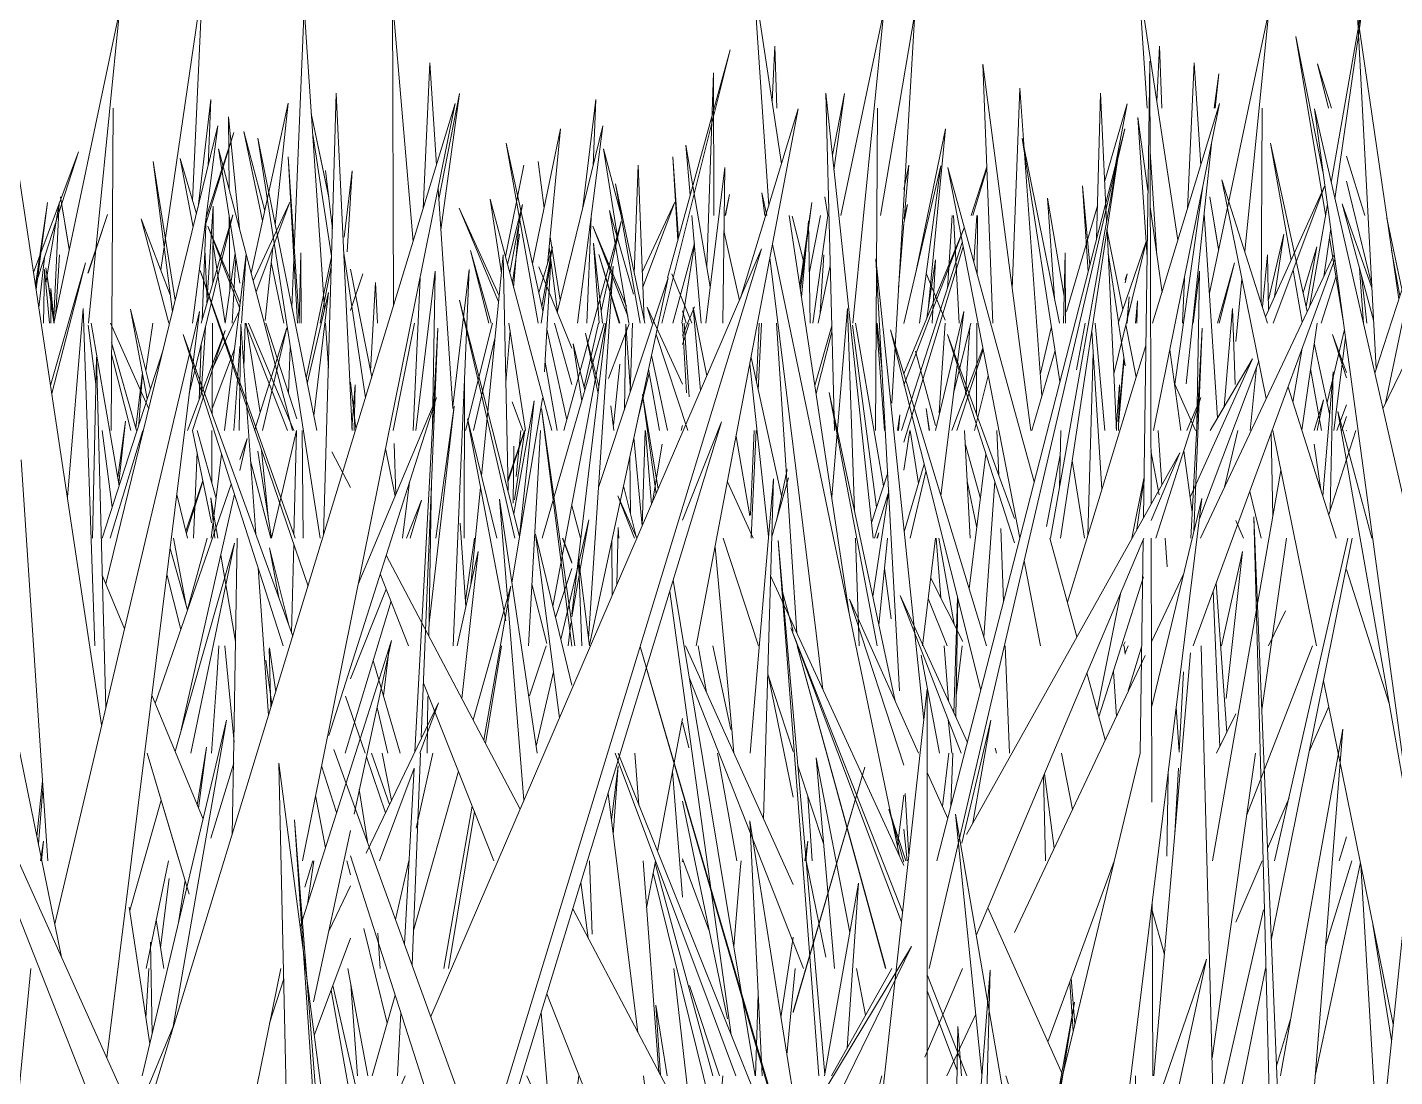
# Model space of a CAD drawing. Header units: millimetres. Extents: x -10020 to 20888, y -4665 to 12339.
# Drawn here: x 2388.27 to 2423.36, y 3088.57 to 3115.49 of the extents above; entities that cross this region are included whole.
import ezdxf

# ---------------------------------------------------------------- set-up
doc = ezdxf.new("R2010")
doc.units = ezdxf.units.MM
doc.layers.add('G-IMPT', color=8, linetype='Continuous', lineweight=9)

# ---------------------------------------------------------------- blocks, each defined once
blk = doc.blocks.new('Grass Array - 25_dwg-V21-West')
at = {"layer": 'G-IMPT'}
for p in [(2389.199, 3110.66), (2389.2, 3110.66)]:
    blk.add_line(p, (2389.12, 3111.137), dxfattribs=at)
blk = doc.blocks.new('Grass Array - 25_dwg-V22-West')
at = {"layer": 'G-IMPT'}
for p, q in [((2390.176, 3097.598), (2387.297, 3116.682)), ((2421.733, 3111.509), (2422.587, 3116.388)), ((2421.828, 3111.091), (2422.587, 3116.388)), ((2388.946, 3107.901), (2390.637, 3115.907)), ((2389.834, 3107.901), (2390.637, 3115.907)), ((2410.169, 3110.66), (2411.049, 3115.854)), ((2410.452, 3105.85), (2411.049, 3115.854)), ((2423.465, 3108.513), (2422.409, 3115.791)), ((2422.884, 3106.73), (2422.409, 3115.791)), ((2421.588, 3110.681), (2420.828, 3115.25)), ((2421.522, 3111.778), (2420.828, 3115.25)), ((2404.554, 3107.901), (2406.306, 3114.915)), ((2404.699, 3109.063), (2406.306, 3114.915)), ((2398.427, 3110.834), (2398.596, 3114.581)), ((2398.77, 3111.956), (2398.596, 3114.581)), ((2414.021, 3105.142), (2412.793, 3114.548)), ((2413.049, 3107.901), (2412.793, 3114.548)), ((2416.911, 3102.907), (2417.077, 3114.624)), ((2417.111, 3103.264), (2417.077, 3114.624)), ((2421.661, 3113.419), (2421.385, 3114.552)), ((2421.737, 3113.419), (2421.385, 3114.552)), ((2405.708, 3109.346), (2405.878, 3114.323)), ((2405.884, 3110.66), (2405.878, 3114.323)), ((2418.849, 3114.294), (2418.725, 3113.419)), ((2418.849, 3114.294), (2418.757, 3113.419)), ((2395.872, 3102.465), (2396.198, 3113.798)), ((2396.603, 3105.142), (2396.198, 3113.798)), ((2408.762, 3113.802), (2409.973, 3102.383)), ((2408.762, 3113.802), (2408.984, 3105.142)), ((2413.744, 3113.932), (2413.548, 3108.768)), ((2413.548, 3108.768), (2413.744, 3113.932)), ((2413.744, 3113.932), (2414.309, 3106.031)), ((2382.607, 3059.021), (2399.251, 3113.531)), ((2390.418, 3105.142), (2390.469, 3113.419)), ((2396.881, 3101.795), (2399.251, 3113.531)), ((2415.92, 3111.554), (2416.496, 3113.527)), ((2416.198, 3111.965), (2416.496, 3113.527)), ((2405.438, 3099.624), (2408.055, 3113.401)), ((2406.572, 3108.544), (2408.055, 3113.401)), ((2417.03, 3111.306), (2416.773, 3113.175)), ((2417.006, 3109.593), (2416.773, 3113.175)), ((2428.728, 3080.859), (2421.302, 3113.397)), ((2422.888, 3101.728), (2421.302, 3113.397)), ((2392.826, 3110.368), (2393.564, 3112.795)), ((2392.858, 3110.617), (2393.564, 3112.795)), ((2416.433, 3112.881), (2411.413, 3091.347)), ((2416.433, 3112.881), (2413.499, 3101.449)), ((2395.698, 3105.142), (2394.181, 3112.648)), ((2395.782, 3102.383), (2394.181, 3112.648)), ((2401.378, 3107.901), (2400.556, 3112.515)), ((2401.5, 3108.206), (2400.556, 3112.515)), ((2405.281, 3111.182), (2405.169, 3112.47)), ((2405.797, 3108.83), (2405.169, 3112.47)), ((2418.66, 3112.502), (2418.01, 3106.344)), ((2414.526, 3102.383), (2416.264, 3112.187)), ((2414.786, 3102.383), (2416.264, 3112.187)), ((2422.596, 3110.66), (2422.121, 3112.187)), ((2403.847, 3109.173), (2403.943, 3111.957)), ((2404.099, 3107.981), (2403.943, 3111.957)), ((2405.684, 3107.901), (2406.171, 3111.895)), ((2406.115, 3107.901), (2406.171, 3111.895)), ((2410.764, 3107.891), (2411.717, 3111.934)), ((2411.163, 3107.901), (2411.717, 3111.934)), ((2414.111, 3103.833), (2411.891, 3111.895)), ((2413.738, 3102.383), (2411.891, 3111.895)), ((2399.185, 3105.714), (2398.811, 3111.35)), ((2404.001, 3107.901), (2403.361, 3111.472)), ((2404.116, 3107.901), (2403.361, 3111.472)), ((2415.537, 3109.389), (2415.352, 3111.422)), ((2415.493, 3109.217), (2415.352, 3111.422)), ((2418.441, 3111.416), (2417.719, 3106.335)), ((2420.1, 3107.901), (2418.928, 3111.573)), ((2420.066, 3105.965), (2418.928, 3111.573)), ((2420.049, 3108.063), (2421.57, 3111.43)), ((2420.241, 3107.901), (2421.57, 3111.428)), ((2422.772, 3108.875), (2422.121, 3111.54)), ((2423.059, 3105.7), (2425.908, 3111.6)), ((2388.475, 3108.874), (2388.785, 3110.997)), ((2388.491, 3108.769), (2388.785, 3110.997)), ((2389.199, 3110.66), (2389.12, 3111.137)), ((2389.2, 3110.66), (2389.12, 3111.137)), ((2407.123, 3111.246), (2407.245, 3110.66)), ((2407.123, 3111.246), (2407.195, 3110.66)), ((2414.875, 3108.594), (2414.452, 3111.105)), ((2414.629, 3108.538), (2414.452, 3111.105)), ((2422.775, 3108.81), (2422.015, 3110.961)), ((2422.015, 3110.961), (2422.819, 3107.973)), ((2392.424, 3106.092), (2393.542, 3110.682)), ((2392.728, 3107.901), (2393.542, 3110.682)), ((2392.879, 3108.417), (2393.038, 3110.898)), ((2393.028, 3108.925), (2393.038, 3110.898)), ((2405.566, 3107.901), (2405.326, 3110.66)), ((2408.214, 3109.389), (2407.898, 3110.643)), ((2407.923, 3110.547), (2407.898, 3110.643)), ((2411.883, 3108.792), (2412.008, 3110.66)), ((2412.182, 3107.901), (2412.04, 3110.66)), ((2414.942, 3108.2), (2415.732, 3110.91)), ((2417.39, 3108.69), (2417.088, 3110.884)), ((2421.174, 3108.312), (2421.635, 3110.948)), ((2408.318, 3110.519), (2408.139, 3108.565)), ((2408.318, 3110.519), (2408.364, 3107.901)), ((2412.313, 3110.348), (2410.764, 3106.31)), ((2412.313, 3110.348), (2410.764, 3106.604)), ((2421.542, 3109.092), (2421.719, 3110.329)), ((2422.849, 3106.621), (2424.072, 3110.378)), ((2423.128, 3105.844), (2424.072, 3110.378)), ((2400.717, 3108.939), (2400.9, 3110.184)), ((2403.026, 3107.901), (2402.8, 3109.954)), ((2402.944, 3107.901), (2402.8, 3109.954)), ((2404.836, 3107.901), (2405.389, 3109.941)), ((2405.064, 3107.901), (2405.392, 3109.91)), ((2407.396, 3109.93), (2410.653, 3094.228)), ((2416.152, 3106.6), (2416.981, 3109.979)), ((2416.262, 3107.901), (2416.98, 3109.991)), ((2422.041, 3107.959), (2421.686, 3110.095)), ((2388.561, 3108.303), (2388.712, 3109.575)), ((2389.003, 3108.169), (2389.093, 3109.649)), ((2393.327, 3105.142), (2393.887, 3109.674)), ((2393.764, 3107.901), (2393.887, 3109.674)), ((2395.241, 3107.901), (2395.285, 3109.707)), ((2395.3, 3107.901), (2395.285, 3109.707)), ((2396.948, 3105.988), (2396.39, 3109.694)), ((2398.623, 3090.116), (2407.115, 3109.803)), ((2399.926, 3103.984), (2400.482, 3109.653)), ((2400.605, 3103.603), (2400.482, 3109.653)), ((2401.397, 3108.678), (2401.751, 3109.856)), ((2401.475, 3108.324), (2401.751, 3109.856)), ((2403.681, 3098.569), (2407.115, 3109.803)), ((2407.328, 3109.574), (2408.51, 3099.95)), ((2418.376, 3102.383), (2421.81, 3109.66)), ((2388.863, 3106.303), (2389.758, 3109.45)), ((2388.894, 3106.095), (2389.758, 3109.45)), ((2395.472, 3101.155), (2392.703, 3109.247)), ((2395.139, 3102.383), (2392.703, 3109.247)), ((2397.107, 3106.51), (2396.562, 3109.284)), ((2398.236, 3105.142), (2398.735, 3109.234)), ((2398.668, 3105.287), (2398.735, 3109.234)), ((2410.657, 3098.47), (2410.049, 3109.55)), ((2411.277, 3097.713), (2410.049, 3109.55)), ((2418.19, 3099.624), (2421.827, 3109.539)), ((2396.562, 3108.227), (2396.877, 3109.165)), ((2398.172, 3105.142), (2398.348, 3109.058)), ((2402.695, 3099.648), (2404.716, 3109.063)), ((2402.931, 3103.682), (2404.716, 3109.063)), ((2389.296, 3103.432), (2389.701, 3108.274)), ((2389.998, 3099.624), (2389.701, 3108.274)), ((2390.179, 3097.598), (2392.685, 3108.195)), ((2390.312, 3089.05), (2392.685, 3108.195)), ((2405.083, 3106.335), (2404.173, 3108.314)), ((2404.308, 3107.901), (2404.173, 3108.314)), ((2390.028, 3106.334), (2389.828, 3107.845)), ((2390.625, 3103.729), (2389.904, 3107.901)), ((2393.009, 3105.571), (2393.022, 3107.901)), ((2393.829, 3106.756), (2393.86, 3107.901)), ((2403.742, 3106.126), (2403.803, 3107.901)), ((2406.981, 3106.389), (2407.049, 3107.901)), ((2410.272, 3105.142), (2410.065, 3107.901)), ((2410.208, 3106.653), (2410.083, 3107.901)), ((2411.671, 3105.602), (2411.824, 3107.901)), ((2415.194, 3106.702), (2415.422, 3107.901)), ((2415.922, 3105.142), (2415.672, 3107.901)), ((2420.978, 3105.153), (2421.372, 3107.901)), ((2395.08, 3099.87), (2392.268, 3107.612)), ((2394.832, 3099.624), (2392.268, 3107.612)), ((2392.377, 3105.142), (2393.343, 3107.713)), ((2392.508, 3105.142), (2393.343, 3107.713)), ((2392.728, 3106.077), (2392.839, 3107.794)), ((2394.925, 3107.781), (2394.102, 3105.142)), ((2394.102, 3105.142), (2394.925, 3107.781)), ((2394.925, 3107.781), (2394.306, 3105.142)), ((2398.217, 3096.901), (2398.802, 3107.775)), ((2398.378, 3097.28), (2398.802, 3107.775)), ((2399.717, 3105.142), (2400.271, 3107.502)), ((2402.111, 3105.421), (2401.602, 3107.743)), ((2402.938, 3106.272), (2402.596, 3107.642)), ((2402.917, 3106.096), (2402.596, 3107.642)), ((2405.216, 3105.142), (2404.404, 3107.609)), ((2412.738, 3098.482), (2410.422, 3107.73)), ((2412.885, 3099.624), (2410.422, 3107.73)), ((2415.847, 3103.639), (2415.589, 3107.705)), ((2390.188, 3102.383), (2391.754, 3107.212)), ((2393.572, 3105.142), (2393.722, 3107.297)), ((2414.05, 3105.142), (2414.648, 3107.195)), ((2417.877, 3105.142), (2417.592, 3107.215)), ((2420.748, 3105.875), (2420.989, 3107.257)), ((2401.869, 3105.142), (2401.556, 3106.902)), ((2403.315, 3105.284), (2403.478, 3106.846)), ((2404.699, 3105.142), (2404.29, 3107.077)), ((2418.112, 3103.432), (2419.712, 3106.983)), ((2418.349, 3102.878), (2419.872, 3106.921)), ((2418.626, 3105.142), (2419.712, 3106.983)), ((2403.937, 3105.434), (2404.232, 3106.614)), ((2404.496, 3105.142), (2404.213, 3106.719)), ((2412.575, 3105.142), (2412.93, 3106.546)), ((2421.783, 3106.651), (2421.517, 3103.465)), ((2421.783, 3106.651), (2421.707, 3103.114)), ((2396.6, 3105.199), (2396.682, 3106.321)), ((2396.654, 3105.142), (2396.682, 3106.321)), ((2404.407, 3103.525), (2404.054, 3106.069)), ((2404.457, 3103.64), (2404.054, 3106.069)), ((2408.849, 3106.121), (2410.082, 3099.624)), ((2408.849, 3106.121), (2410.542, 3098.202)), ((2418.252, 3105.142), (2417.71, 3106.355)), ((2421.863, 3102.383), (2420.624, 3106.261)), ((2396.005, 3097.324), (2398.767, 3105.995)), ((2396.761, 3101.201), (2398.767, 3105.995)), ((2398.582, 3100.2), (2399.225, 3105.77)), ((2398.754, 3102.383), (2399.225, 3105.77)), ((2400.707, 3101.233), (2401.487, 3105.973)), ((2400.754, 3103.017), (2401.277, 3105.905)), ((2400.902, 3102.438), (2401.277, 3105.905)), ((2421.294, 3105.142), (2421.532, 3105.934)), ((2421.369, 3105.142), (2421.532, 3105.934)), ((2400.318, 3102.383), (2399.568, 3105.446)), ((2400.546, 3100.259), (2399.568, 3105.446)), ((2400.144, 3085.927), (2406.086, 3105.37)), ((2405.083, 3102.848), (2406.086, 3105.37)), ((2410.604, 3105.142), (2410.664, 3105.547)), ((2410.624, 3105.142), (2410.664, 3105.547)), ((2421.904, 3105.631), (2422.772, 3102.383)), ((2421.904, 3105.631), (2423.723, 3095.288)), ((2390.445, 3103.175), (2390.185, 3105.142)), ((2390.397, 3102.383), (2391.236, 3105.142)), ((2392.993, 3102.775), (2392.51, 3105.142)), ((2393.112, 3103.4), (2392.623, 3105.142)), ((2393, 3103.8), (2393.007, 3105.142)), ((2395.109, 3102.467), (2395.174, 3105.142)), ((2395.345, 3102.383), (2395.322, 3105.142)), ((2401.128, 3099.624), (2401.44, 3105.142)), ((2404.046, 3102.689), (2404.123, 3105.142)), ((2404.287, 3103.248), (2404.138, 3105.142)), ((2406.811, 3102.953), (2406.459, 3104.996)), ((2406.827, 3102.982), (2406.925, 3105.142)), ((2412.466, 3102.383), (2412.324, 3105.142)), ((2413.199, 3103.994), (2413.155, 3105.142)), ((2417.385, 3103.755), (2417.295, 3105.142)), ((2421.251, 3100.128), (2420.233, 3105.142)), ((2421.668, 3102.994), (2422.367, 3105.142)), ((2397.706, 3103.46), (2397.465, 3104.688)), ((2404.317, 3103.316), (2404.558, 3104.796)), ((2421.465, 3103.628), (2421.297, 3104.796)), ((2388.111, 3104.396), (2388.792, 3094.106)), ((2392.986, 3102.383), (2393.253, 3104.543)), ((2393.998, 3104.366), (2394.521, 3102.383)), ((2396.562, 3103.687), (2396.083, 3104.595)), ((2412.373, 3094.785), (2417.844, 3104.576)), ((2414.427, 3102.684), (2414.776, 3104.511)), ((2417.107, 3104.624), (2417.317, 3103.496)), ((2417.317, 3103.496), (2417.107, 3104.624)), ((2417.112, 3102.839), (2417.844, 3104.576)), ((2418.165, 3103.05), (2417.948, 3104.627)), ((2418.689, 3094.106), (2420.441, 3104.12)), ((2397.9, 3102.383), (2398.076, 3103.827)), ((2398.577, 3099.869), (2398.644, 3103.858)), ((2399.654, 3101.205), (2399.898, 3103.696)), ((2403.896, 3102.425), (2403.571, 3103.729)), ((2406.901, 3102.383), (2406.237, 3103.827)), ((2409.968, 3100.886), (2410.375, 3103.608)), ((2416.745, 3102.614), (2416.903, 3103.741)), ((2390.882, 3087.786), (2383.806, 3103.474)), ((2397.999, 3102.383), (2398.386, 3103.358)), ((2398.092, 3102.383), (2398.386, 3103.358)), ((2416.089, 3084.497), (2418.414, 3103.401)), ((2417.126, 3098.077), (2418.414, 3103.401)), ((2420.018, 3092.846), (2419.748, 3102.931)), ((2421.946, 3049.378), (2419.748, 3102.931)), ((2399.381, 3102.765), (2399.524, 3100.624)), ((2413.251, 3102.634), (2413.323, 3100.762)), ((2419.485, 3102.383), (2419.283, 3102.836)), ((2395.048, 3099.957), (2395.104, 3102.232)), ((2399.513, 3100.782), (2399.749, 3102.383)), ((2407.03, 3099.624), (2406.123, 3102.383)), ((2408.735, 3088.623), (2407.539, 3102.323)), ((2408.271, 3092.663), (2407.539, 3102.323)), ((2410.07, 3102.383), (2410.122, 3102.517)), ((2410.084, 3102.383), (2410.122, 3102.517)), ((2410.125, 3100.155), (2410.348, 3102.383)), ((2411.71, 3100.852), (2411.597, 3102.383)), ((2412.052, 3100.175), (2411.666, 3102.383)), ((2412.623, 3092.189), (2416.92, 3102.383)), ((2415.206, 3099.855), (2414.51, 3102.383)), ((2416.904, 3102.345), (2416.826, 3096.865)), ((2417.133, 3095.607), (2417.113, 3102.383)), ((2417.522, 3101.646), (2417.474, 3102.383)), ((2419.951, 3097.977), (2420.582, 3102.383)), ((2420.194, 3092.074), (2422.274, 3102.383)), ((2420.732, 3096.1), (2422.161, 3102.383)), ((2394.967, 3100.183), (2394.483, 3102.136)), ((2394.721, 3100.86), (2394.483, 3102.136)), ((2400.917, 3095.434), (2397.478, 3101.951)), ((2399.299, 3099.624), (2399.842, 3102.039)), ((2399.421, 3098.268), (2399.842, 3102.039)), ((2402.698, 3099.624), (2402.418, 3101.863)), ((2402.498, 3099.624), (2402.418, 3101.863)), ((2396.881, 3101.795), (2395.328, 3094.106)), ((2401.825, 3100.35), (2402.243, 3101.609)), ((2414.094, 3100.551), (2413.851, 3101.804)), ((2423.225, 3098.117), (2422.121, 3101.576)), ((2422.888, 3101.728), (2426.548, 3074.793)), ((2398.055, 3099.624), (2397.324, 3101.467)), ((2399.708, 3097.725), (2400.679, 3101.156)), ((2399.985, 3097.2), (2400.679, 3101.156)), ((2406.95, 3088.588), (2404.844, 3101.304)), ((2409.001, 3097.82), (2407.346, 3101.417)), ((2411.454, 3101.359), (2412.276, 3099.731)), ((2411.615, 3094.106), (2413.499, 3101.449)), ((2417.121, 3099.725), (2417.949, 3101.478)), ((2419.05, 3097.4), (2418.777, 3101.224)), ((2396.562, 3098.772), (2397.479, 3101.077)), ((2405.486, 3095.738), (2404.755, 3101.014)), ((2407.923, 3100.001), (2407.621, 3101.104)), ((2407.923, 3100), (2407.621, 3101.104)), ((2411.142, 3096.865), (2409.368, 3100.818)), ((2410.764, 3096.564), (2409.368, 3100.818)), ((2412.239, 3096.865), (2410.674, 3100.912)), ((2412.395, 3097.143), (2410.674, 3100.912)), ((2411.389, 3100.835), (2411.878, 3099.624)), ((2418.871, 3097.029), (2418.703, 3101.023)), ((2396.426, 3096.865), (2397.603, 3100.764)), ((2414.094, 3100.551), (2414.274, 3099.624)), ((2420.558, 3100.522), (2420.125, 3099.624)), ((2410.731, 3092.795), (2407.867, 3100.085)), ((2410.702, 3092.534), (2407.867, 3100.085)), ((2421.251, 3100.128), (2421.353, 3099.624)), ((2395.27, 3092.401), (2397.615, 3099.76)), ((2396.653, 3095.305), (2397.615, 3099.76)), ((2408.688, 3098.5), (2408.51, 3099.95)), ((2393.129, 3098.781), (2393.187, 3099.624)), ((2397.408, 3098.337), (2397.564, 3099.624)), ((2400.029, 3097.117), (2400.442, 3099.624)), ((2401.158, 3098.341), (2401.584, 3099.624)), ((2402.321, 3099.624), (2402.318, 3099.633)), ((2402.322, 3099.624), (2402.318, 3099.633)), ((2407.765, 3086.618), (2403.997, 3099.603)), ((2406.66, 3090.504), (2403.997, 3099.603)), ((2405.486, 3099.624), (2405.701, 3098.423)), ((2406.321, 3097.473), (2405.866, 3099.624)), ((2410.257, 3091.505), (2408.027, 3099.624)), ((2410.297, 3091.347), (2408.027, 3099.624)), ((2411.907, 3098.212), (2411.802, 3099.624)), ((2413.367, 3099.624), (2413.473, 3096.865)), ((2416.957, 3099.377), (2413.602, 3092.269)), ((2416.396, 3099.624), (2416.442, 3099.726)), ((2416.422, 3099.624), (2416.442, 3099.405)), ((2417.182, 3088.588), (2418.122, 3099.44)), ((2418.59, 3092.216), (2418.394, 3099.624)), ((2419.565, 3095.283), (2421.253, 3099.624)), ((2397.836, 3096.865), (2397.144, 3099.242)), ((2389.145, 3091.637), (2387.654, 3098.928)), ((2393.129, 3098.781), (2392.995, 3096.865)), ((2407.923, 3096.907), (2407.27, 3098.894)), ((2415.934, 3097.211), (2415.462, 3098.925)), ((2416.218, 3097.812), (2416.145, 3098.966)), ((2421.536, 3098.725), (2423.324, 3089.915)), ((2396.438, 3098.333), (2396.94, 3096.865)), ((2400.244, 3094.106), (2398.435, 3098.668)), ((2398.55, 3098.326), (2398.526, 3096.865)), ((2403.681, 3098.569), (2399.966, 3086.417)), ((2409.504, 3081.746), (2411.366, 3098.514)), ((2411.364, 3089.476), (2411.366, 3098.514)), ((2396.966, 3094.301), (2398.822, 3098.16)), ((2397.524, 3096.865), (2397.243, 3098.038)), ((2398.338, 3096.865), (2398.822, 3098.16)), ((2417.756, 3098.049), (2417.831, 3096.895)), ((2391.216, 3088.588), (2393.38, 3097.715)), ((2392.015, 3089.858), (2393.38, 3097.715)), ((2404.438, 3094.357), (2405.083, 3097.755)), ((2405.247, 3097.005), (2405.083, 3097.662)), ((2409.001, 3097.82), (2410.764, 3093.987)), ((2411.906, 3097.733), (2411.992, 3096.865)), ((2419.283, 3097.881), (2418.792, 3096.865)), ((2390.179, 3097.598), (2388.971, 3092.488)), ((2420.45, 3088.696), (2422.027, 3097.485)), ((2420.671, 3080.45), (2422.027, 3097.485)), ((2396.137, 3096.961), (2402.852, 3078.472)), ((2413.111, 3096.994), (2413.143, 3096.865)), ((2392.979, 3094.69), (2393.57, 3096.61)), ((2395.842, 3088.006), (2394.722, 3096.612)), ((2395.828, 3048), (2394.722, 3096.612)), ((2396.971, 3096.777), (2397.464, 3095.335)), ((2397.566, 3095.547), (2397.098, 3096.865)), ((2397.617, 3095.654), (2397.372, 3096.865)), ((2398.362, 3096.865), (2398.143, 3091.438)), ((2398.246, 3094.944), (2398.678, 3096.865)), ((2405.79, 3090.357), (2403.354, 3096.865)), ((2407.634, 3086.401), (2403.43, 3096.865)), ((2405.981, 3096.865), (2406.476, 3094.106)), ((2409.374, 3092.266), (2408.514, 3096.745)), ((2408.982, 3091.347), (2408.514, 3096.745)), ((2414.81, 3096.865), (2415.09, 3095.422)), ((2416.057, 3093.657), (2416.833, 3096.865)), ((2418.674, 3089.051), (2419.792, 3096.865)), ((2396.207, 3095.342), (2395.821, 3096.546)), ((2397.306, 3094.106), (2398.194, 3096.481)), ((2397.951, 3091.965), (2398.194, 3096.481)), ((2398.178, 3092.321), (2399.333, 3096.403)), ((2404.931, 3095.102), (2404.828, 3096.409)), ((2407.923, 3090.238), (2409.767, 3096.508)), ((2407.923, 3090.216), (2409.767, 3096.508)), ((2408.707, 3094.525), (2408.044, 3096.541)), ((2411.894, 3095.191), (2411.365, 3096.369)), ((2417.516, 3094.222), (2417.544, 3096.328)), ((2388.656, 3096.156), (2388.513, 3094.728)), ((2388.67, 3095.951), (2388.551, 3094.539)), ((2396.788, 3095.932), (2396.998, 3094.591)), ((2420.732, 3096.1), (2420.279, 3094.106)), ((2395.919, 3094.437), (2395.667, 3095.786)), ((2403.94, 3089.704), (2403.172, 3095.836)), ((2406.24, 3090.056), (2405.083, 3095.639)), ((2405.486, 3095.738), (2406.331, 3089.645)), ((2410.801, 3095.832), (2410.889, 3094.224)), ((2398.958, 3091.347), (2399.688, 3095.508)), ((2399.079, 3091.347), (2399.742, 3095.373)), ((2410.379, 3095.433), (2410.764, 3094.074)), ((2410.379, 3095.433), (2410.815, 3094.106)), ((2410.815, 3094.106), (2410.379, 3095.433)), ((2412.77, 3088.621), (2412.091, 3095.306)), ((2414.182, 3083.07), (2412.091, 3095.306)), ((2395.709, 3086.513), (2395.127, 3095.161)), ((2395.981, 3084.204), (2395.127, 3095.161)), ((2395.612, 3090.485), (2396.562, 3094.885)), ((2404.931, 3095.102), (2405.083, 3093.172)), ((2407.923, 3088.118), (2406.808, 3095.131)), ((2407.125, 3088.588), (2406.808, 3095.131)), ((2410.764, 3094.922), (2410.85, 3094.106)), ((2388.605, 3094.106), (2388.682, 3094.613)), ((2388.633, 3094.106), (2388.682, 3094.613)), ((2401.918, 3077.552), (2396.562, 3094.236)), ((2395.39, 3093.431), (2395.593, 3094.106)), ((2396.562, 3093.743), (2396.472, 3094.106)), ((2397.72, 3092.603), (2398.058, 3094.106)), ((2402.764, 3092.225), (2402.696, 3094.106)), ((2404.161, 3092.901), (2404.389, 3094.1)), ((2405.988, 3087.1), (2404.331, 3093.797)), ((2405.651, 3089.37), (2404.379, 3094.046)), ((2414.464, 3089.465), (2416.163, 3094.098)), ((2421.323, 3088.588), (2422.483, 3094.06)), ((2422.429, 3081.35), (2423.763, 3094.106)), ((2422.948, 3086.314), (2422.493, 3094.012)), ((2387.725, 3093.51), (2390.543, 3086.342)), ((2391.688, 3091.881), (2391.907, 3093.65)), ((2396.004, 3092.301), (2396.562, 3093.461)), ((2408.729, 3088.588), (2409.597, 3093.537)), ((2409.309, 3089.299), (2409.597, 3093.537)), ((2414.165, 3085.829), (2416.057, 3093.657)), ((2391.411, 3089.41), (2390.882, 3092.921)), ((2402.267, 3092.874), (2406.593, 3084.675)), ((2414.84, 3088.625), (2412.922, 3092.899)), ((2419.992, 3092.846), (2416.568, 3077.792)), ((2417.154, 3088.588), (2417.141, 3093.047)), ((2417.452, 3091.701), (2417.141, 3092.828)), ((2420.018, 3092.846), (2420.945, 3058.239)), ((2391.774, 3091.347), (2391.574, 3092.596)), ((2396.902, 3092.372), (2397.504, 3089.94)), ((2408.271, 3092.663), (2408.58, 3088.588)), ((2423.281, 3089.496), (2422.805, 3092.476)), ((2391.471, 3089.662), (2391.426, 3092.021)), ((2395.631, 3089.629), (2396.562, 3092.119)), ((2397.327, 3091.347), (2397.267, 3092.25)), ((2418.59, 3092.216), (2418.721, 3087.257)), ((2398.623, 3066.642), (2410.957, 3091.91)), ((2406.342, 3084.258), (2410.957, 3091.91)), ((2387.881, 3086.442), (2388.362, 3091.347)), ((2394.771, 3091.347), (2388.346, 3059.539)), ((2391.311, 3090.073), (2391.386, 3091.347)), ((2397.01, 3088.588), (2396.495, 3091.347)), ((2410.453, 3091.347), (2408.911, 3088.588)), ((2409.781, 3090.144), (2409.55, 3091.347)), ((2410.257, 3091.505), (2410.3, 3091.347)), ((2411.307, 3089.065), (2412.268, 3091.347)), ((2415.897, 3083.941), (2418.532, 3091.58)), ((2416.08, 3080.311), (2418.532, 3091.58)), ((2417.82, 3080.311), (2420.047, 3091.347)), ((2394.487, 3089.942), (2394.848, 3091.075)), ((2412.384, 3088.588), (2411.371, 3091.166)), ((2412.976, 3091.298), (2411.57, 3073.008)), ((2412.976, 3091.298), (2412.783, 3083.591)), ((2396.896, 3086.114), (2396.065, 3090.789)), ((2397.091, 3086.565), (2396.11, 3090.909)), ((2396.572, 3090.935), (2396.743, 3088.588)), ((2397.709, 3090.663), (2397.122, 3088.588)), ((2403.528, 3085.829), (2401.6, 3090.69)), ((2411.364, 3090.77), (2412.131, 3088.729)), ((2404.518, 3088.608), (2404.403, 3090.405)), ((2404.692, 3088.588), (2404.403, 3090.405)), ((2405.79, 3090.357), (2406.452, 3088.588)), ((2407.787, 3086.654), (2406.66, 3090.504)), ((2414.006, 3084.099), (2415.144, 3090.48)), ((2414.514, 3086.516), (2415.144, 3090.48)), ((2392.045, 3089.931), (2386.865, 3077.552)), ((2397.769, 3088.588), (2397.856, 3090.204)), ((2412.612, 3090.172), (2411.865, 3088.588)), ((2412.004, 3082.406), (2412.153, 3089.858)), ((2412.248, 3088.588), (2412.153, 3089.858)), ((2405.651, 3089.37), (2405.864, 3088.588)), ((2411.361, 3077.552), (2411.364, 3089.476)), ((2396.562, 3085.339), (2397.964, 3088.588)), ((2404.586, 3084.538), (2404.079, 3088.588)), ((2408.857, 3083.357), (2410.2, 3088.588)), ((2414.216, 3086.041), (2413.38, 3088.588)), ((2416.709, 3088.588), (2416.675, 3086.195)), ((2420.45, 3088.696), (2420.431, 3088.588))]:
    blk.add_line(p, q, dxfattribs=at)
blk = doc.blocks.new('Grass Array - Grass Array-V25-West')
for name in ['Grass Array - 25_dwg-V22-West', 'Grass Array - 25_dwg-V21-West']:
    blk.add_blockref(name, (0, 0))
blk = doc.blocks.new('Grass Array - 25_dwg-V32-West')
at = {"layer": 'G-IMPT'}
for p in [(1991.116, 3109.786), (1991.118, 3109.798)]:
    blk.add_line(p, (1990.891, 3111.137), dxfattribs=at)
blk = doc.blocks.new('Grass Array - 25_dwg-V33-West')
at = {"layer": 'G-IMPT'}
for p in [(2389.199, 3110.66), (2389.2, 3110.66)]:
    blk.add_line(p, (2389.12, 3111.137), dxfattribs=at)
blk = doc.blocks.new('Grass Array - 25_dwg-V34-West')
at = {"layer": 'G-IMPT'}
for p in [(2389.199, 3110.66), (2389.2, 3110.66)]:
    blk.add_line(p, (2389.12, 3111.137), dxfattribs=at)
blk = doc.blocks.new('Grass Array - Grass Array-V35-West')
for name, p in [('Grass Array - 25_dwg-V33-West', (0, 0)), ('Grass Array - 25_dwg-V34-West', (0, 0)), ('Grass Array - 25_dwg-V34-West', (0, 0)), ('Grass Array - 25_dwg-V34-West', (0, 0)), ('Grass Array - 25_dwg-V34-West', (0, 0)), ('Grass Array - 25_dwg-V34-West', (0, 0)), ('Grass Array - 25_dwg-V34-West', (0, 0)), ('Grass Array - 25_dwg-V34-West', (0, 0)), ('Grass Array - 25_dwg-V34-West', (0, 0)), ('Grass Array - 25_dwg-V32-West', (398.228, 0))]:
    blk.add_blockref(name, p)
blk = doc.blocks.new('Grass Array - 25_dwg-V36-West')
at = {"layer": 'G-IMPT'}
for p, q in [((2408.816, 3110.66), (2408.736, 3111.137)), ((2408.817, 3110.66), (2408.736, 3111.137)), ((2393.722, 3108.436), (2392.9, 3110.386)), ((2393.722, 3108.279), (2392.9, 3110.386))]:
    blk.add_line(p, q, dxfattribs=at)
blk = doc.blocks.new('Grass Array - 25_dwg-V39-West')
at = {"layer": 'G-IMPT'}
for p, q in [((2407.623, 3111.984), (2406.914, 3116.682)), ((2407.296, 3110.914), (2406.914, 3116.682)), ((2409.146, 3110.66), (2410.254, 3115.907)), ((2409.451, 3107.901), (2410.254, 3115.907)), ((2407.449, 3115.002), (2407.381, 3113.587)), ((2407.449, 3115.002), (2407.504, 3113.419)), ((2418.044, 3110.834), (2418.213, 3114.581)), ((2418.387, 3111.956), (2418.213, 3114.581)), ((2398.828, 3111.08), (2399.364, 3113.795)), ((2398.88, 3110.298), (2399.364, 3113.795)), ((2415.707, 3110.055), (2415.815, 3113.798)), ((2415.969, 3110.518), (2415.815, 3113.798)), ((2392.65, 3110.876), (2392.976, 3113.635)), ((2392.91, 3111.939), (2392.976, 3113.635)), ((2410.035, 3105.142), (2410.086, 3113.419)), ((2417.149, 3107.901), (2418.868, 3113.531)), ((2417.174, 3105.142), (2418.868, 3113.531)), ((2390.286, 3101.21), (2393.161, 3112.965)), ((2392.508, 3107.901), (2393.161, 3112.965)), ((2401.235, 3109.418), (2401.951, 3112.884)), ((2401.619, 3109.417), (2401.951, 3112.884)), ((2395.077, 3105.142), (2393.176, 3112.376)), ((2393.722, 3108.924), (2393.176, 3112.376)), ((2414.757, 3107.901), (2413.798, 3112.648)), ((2414.771, 3106.406), (2413.798, 3112.648)), ((2420.707, 3109.519), (2420.173, 3112.515)), ((2421.119, 3108.196), (2420.173, 3112.515)), ((2392.066, 3108.487), (2391.498, 3112.045)), ((2391.994, 3108.192), (2391.498, 3112.045)), ((2395.243, 3107.955), (2394.96, 3112.163)), ((2395.204, 3107.901), (2394.96, 3112.163)), ((2395.922, 3111.815), (2396.098, 3110.319)), ((2396.098, 3110.319), (2395.922, 3111.815)), ((2400.538, 3109.607), (2401.009, 3111.952)), ((2412.489, 3110.66), (2412.894, 3111.911)), ((2412.532, 3110.66), (2412.896, 3111.86)), ((2388.745, 3108.929), (2389.086, 3110.986)), ((2388.946, 3108.028), (2389.086, 3110.986)), ((2394.067, 3108.985), (2395.008, 3111.004)), ((2394.141, 3108.705), (2395.008, 3111.004)), ((2401.73, 3105.142), (2400.146, 3111.077)), ((2400.435, 3109.179), (2400.146, 3111.077)), ((2408.092, 3108.874), (2408.402, 3110.997)), ((2408.108, 3108.769), (2408.402, 3110.997)), ((2408.816, 3110.66), (2408.736, 3111.137)), ((2408.817, 3110.66), (2408.736, 3111.137)), ((2392.756, 3107.997), (2392.858, 3110.618)), ((2399.353, 3110.853), (2400.363, 3108.444)), ((2399.353, 3110.853), (2400.379, 3108.604)), ((2400.589, 3109.416), (2400.974, 3110.944)), ((2400.649, 3109.193), (2400.974, 3110.944)), ((2403.828, 3108.64), (2403.212, 3110.79)), ((2403.709, 3107.901), (2403.212, 3110.79)), ((2409.363, 3100.448), (2407.822, 3110.66)), ((2412.562, 3109.456), (2412.64, 3110.66)), ((2412.646, 3109.154), (2412.654, 3110.66)), ((2418.818, 3105.468), (2418.47, 3110.705)), ((2393.722, 3108.436), (2392.9, 3110.386)), ((2393.722, 3108.279), (2392.9, 3110.386)), ((2400.75, 3108.815), (2400.897, 3110.6)), ((2402.034, 3105.142), (2403.512, 3110.508)), ((2402.993, 3108.204), (2403.512, 3110.508)), ((2416.382, 3108.251), (2415.978, 3110.306)), ((2416.22, 3105.142), (2415.979, 3110.294)), ((2423.549, 3108.77), (2423.163, 3110.595)), ((2410.7, 3105.142), (2412.265, 3109.97)), ((2420.122, 3108.499), (2420.517, 3110.184)), ((2420.28, 3108.574), (2420.517, 3110.184)), ((2395.426, 3106.487), (2396.077, 3109.598)), ((2403.476, 3107.901), (2402.939, 3109.662)), ((2403.461, 3107.901), (2402.939, 3109.662)), ((2408.62, 3108.169), (2408.71, 3109.649)), ((2410.764, 3104.849), (2412.287, 3109.856)), ((2414.858, 3107.901), (2414.902, 3109.707)), ((2414.917, 3107.901), (2414.902, 3109.707)), ((2416.272, 3107.932), (2416.007, 3109.694)), ((2419.968, 3108.317), (2420.098, 3109.653)), ((2420.127, 3108.236), (2420.098, 3109.653)), ((2421.014, 3108.678), (2421.368, 3109.856)), ((2421.091, 3108.324), (2421.368, 3109.856)), ((2423.493, 3108.599), (2423.282, 3109.774)), ((2388.685, 3107.901), (2388.713, 3109.273)), ((2388.839, 3107.901), (2388.713, 3109.273)), ((2388.95, 3107.921), (2388.745, 3109.323)), ((2388.959, 3107.964), (2388.745, 3109.323)), ((2395.788, 3107.901), (2396.072, 3109.399)), ((2399.61, 3109.274), (2399.192, 3105.77)), ((2399.192, 3105.77), (2399.61, 3109.274)), ((2399.61, 3109.274), (2399.194, 3099.624)), ((2402.243, 3107.254), (2401.396, 3109.342)), ((2401.454, 3107.901), (2401.7, 3109.524)), ((2401.542, 3106.649), (2401.7, 3109.524)), ((2402.243, 3100.434), (2403.306, 3109.365)), ((2402.675, 3099.81), (2403.306, 3109.365)), ((2408.563, 3107.901), (2408.875, 3109.38)), ((2418.189, 3107.901), (2418.352, 3109.234)), ((2418.285, 3105.287), (2418.352, 3109.234)), ((2420.991, 3107.924), (2420.753, 3109.26)), ((2422.561, 3107.901), (2422.463, 3109.299)), ((2405.327, 3107.901), (2404.81, 3109.161)), ((2416.442, 3108.937), (2416.493, 3109.165)), ((2416.442, 3109.012), (2416.493, 3109.165)), ((2417.912, 3107.901), (2417.964, 3109.058)), ((2422.643, 3107.901), (2422.507, 3109.134)), ((2388.959, 3107.901), (2388.869, 3108.788)), ((2388.874, 3107.901), (2388.869, 3108.788)), ((2395.453, 3106.354), (2395.994, 3108.69)), ((2395.621, 3105.523), (2395.994, 3108.69)), ((2391.428, 3106.207), (2390.916, 3108.257)), ((2391.348, 3105.959), (2390.916, 3108.257)), ((2393.038, 3106.775), (2393.722, 3108.243)), ((2400.904, 3102.43), (2399.358, 3108.493)), ((2400.783, 3102.383), (2399.358, 3108.493)), ((2405.083, 3107.58), (2405.39, 3108.316)), ((2405.174, 3107.901), (2405.083, 3108.216)), ((2405.712, 3106.551), (2405.354, 3108.305)), ((2405.549, 3106.173), (2405.354, 3108.305)), ((2408.913, 3103.432), (2409.318, 3108.274)), ((2409.496, 3103.097), (2409.318, 3108.274)), ((2411.58, 3105.142), (2412.302, 3108.195)), ((2411.716, 3103.47), (2412.302, 3108.195)), ((2393.75, 3107.876), (2393.703, 3105.142)), ((2393.75, 3107.876), (2394.13, 3102.485)), ((2394.945, 3105.142), (2393.869, 3107.901)), ((2394.246, 3105.604), (2393.883, 3107.901)), ((2395.11, 3105.142), (2393.947, 3107.901)), ((2397.658, 3105.142), (2398.202, 3107.901)), ((2399.513, 3105.142), (2400.208, 3107.901)), ((2401.051, 3105.142), (2400.63, 3107.901)), ((2401.479, 3102.383), (2403.072, 3107.901)), ((2401.756, 3100.637), (2403.112, 3107.901)), ((2402.243, 3106.329), (2401.801, 3107.901)), ((2402.556, 3106.267), (2402.924, 3107.901)), ((2405.083, 3107.352), (2405.258, 3107.901)), ((2407.109, 3107.901), (2407.026, 3106.183)), ((2407.727, 3104.396), (2407.495, 3107.901)), ((2408.48, 3106.303), (2408.915, 3107.833)), ((2410.062, 3103.175), (2409.445, 3107.845)), ((2410.242, 3103.729), (2409.521, 3107.901)), ((2412.041, 3106.092), (2412.482, 3107.901)), ((2412.626, 3105.571), (2412.639, 3107.901)), ((2416.442, 3106.801), (2416.277, 3107.901)), ((2416.724, 3106.51), (2416.46, 3107.855)), ((2400.548, 3106.378), (2400.659, 3107.713)), ((2408.511, 3106.095), (2408.919, 3107.679)), ((2413.602, 3102.885), (2411.885, 3107.612)), ((2413.602, 3102.263), (2411.885, 3107.612)), ((2412.345, 3106.077), (2412.456, 3107.794)), ((2414.542, 3107.781), (2414.268, 3106.611)), ((2418.129, 3102.383), (2418.419, 3107.775)), ((2418.208, 3102.551), (2418.419, 3107.775)), ((2390.925, 3105.142), (2390.43, 3107.107)), ((2391.074, 3105.142), (2390.432, 3107.402)), ((2392.675, 3105.935), (2392.73, 3107.348)), ((2393.01, 3105.707), (2393.586, 3107.234)), ((2402.278, 3107.369), (2402.576, 3106.185)), ((2402.278, 3107.369), (2402.496, 3105.909)), ((2402.496, 3105.909), (2402.278, 3107.369)), ((2411.994, 3105.142), (2412.791, 3107.262)), ((2412.125, 3105.142), (2412.799, 3107.218)), ((2414.962, 3100.74), (2416.974, 3107.328)), ((2415.489, 3102.465), (2415.624, 3107.152)), ((2421.693, 3105.576), (2421.298, 3107.383)), ((2389.941, 3102.383), (2390.043, 3107.028)), ((2390.282, 3098.034), (2390.043, 3107.028)), ((2407.294, 3102.43), (2406.811, 3106.849)), ((2407.627, 3103.467), (2406.842, 3107.016)), ((2419.657, 3105.142), (2419.816, 3106.773)), ((2391.052, 3105.216), (2391.22, 3106.637)), ((2391.133, 3105.298), (2391.22, 3106.637)), ((2399.482, 3102.383), (2399.486, 3106.414)), ((2421.486, 3105.142), (2421.204, 3106.728)), ((2396.562, 3106.383), (2396.703, 3105.187)), ((2396.703, 3105.187), (2396.562, 3106.383)), ((2416.217, 3105.199), (2416.299, 3106.321)), ((2416.271, 3105.142), (2416.299, 3106.321)), ((2400.983, 3105.142), (2400.709, 3105.882)), ((2400.985, 3105.142), (2400.709, 3105.882)), ((2402.243, 3099.614), (2401.461, 3105.711)), ((2402.318, 3099.624), (2401.461, 3105.711)), ((2403.319, 3105.142), (2403.247, 3105.783)), ((2417.233, 3102.383), (2418.383, 3105.995)), ((2418.027, 3105.142), (2418.383, 3105.995)), ((2394.535, 3102.383), (2395.173, 3105.142)), ((2400.599, 3103.87), (2401.028, 3105.142)), ((2400.6, 3103.821), (2401.033, 3105.142)), ((2400.77, 3103.369), (2401.038, 3105.142)), ((2400.815, 3103.963), (2400.932, 3105.142)), ((2406.977, 3105.142), (2406.882, 3103.164)), ((2414.756, 3103.678), (2414.791, 3105.142)), ((2418.994, 3103.693), (2419.334, 3105.142)), ((2420.235, 3102.944), (2420.191, 3105.081)), ((2393.722, 3104.121), (2393.907, 3104.94)), ((2393.722, 3104.405), (2393.907, 3104.94)), ((2397.726, 3103.509), (2397.681, 3104.81)), ((2400.756, 3104.745), (2400.735, 3103.282)), ((2404.047, 3102.7), (2403.834, 3104.954)), ((2412.729, 3103.4), (2412.343, 3104.774)), ((2392.536, 3102.383), (2392.623, 3104.593)), ((2403.751, 3103.008), (2403.732, 3104.478)), ((2407.727, 3104.396), (2408.022, 3099.947)), ((2412.442, 3101.081), (2412.87, 3104.543)), ((2415.399, 3102.383), (2415.087, 3104.38)), ((2407.492, 3102.83), (2407.77, 3104.145)), ((2409.931, 3102.773), (2410.35, 3104.063)), ((2410.775, 3102.546), (2411.285, 3104.284)), ((2410.928, 3102.383), (2411.332, 3104.095)), ((2391.553, 3098.142), (2393.502, 3103.769)), ((2392.337, 3102.566), (2392.772, 3103.861)), ((2392.352, 3102.508), (2392.776, 3103.84)), ((2407.42, 3103.907), (2406.82, 3096.865)), ((2407.42, 3103.907), (2407.159, 3095.191)), ((2407.376, 3102.42), (2407.806, 3103.933)), ((2412.636, 3102.648), (2412.391, 3103.85)), ((2412.819, 3099.84), (2413.098, 3103.835)), ((2416.616, 3102.383), (2416.926, 3103.915)), ((2392.383, 3102.383), (2392.103, 3103.502)), ((2392.216, 3097.464), (2393.584, 3103.512)), ((2393.078, 3102.383), (2392.979, 3103.42)), ((2393.156, 3102.383), (2392.979, 3103.42)), ((2400.387, 3103.386), (2401.014, 3095.66)), ((2400.387, 3103.386), (2401.354, 3096.865)), ((2403.852, 3102.383), (2403.423, 3103.474)), ((2403.915, 3102.383), (2403.423, 3103.474)), ((2410.014, 3102.383), (2410.363, 3103.532)), ((2419.935, 3102.383), (2419.642, 3103.582)), ((2402.467, 3102.383), (2402.243, 3103.223)), ((2406.845, 3102.383), (2406.882, 3103.164)), ((2401.962, 3099.78), (2402.676, 3102.855)), ((2402.243, 3100.364), (2402.676, 3102.855)), ((2403.4, 3101.19), (2403.43, 3102.659)), ((2403.45, 3102.383), (2403.43, 3102.659)), ((2392.335, 3100.698), (2392.019, 3102.383)), ((2392.06, 3096.915), (2393.581, 3102.252)), ((2392.375, 3100.558), (2392.884, 3102.383)), ((2392.461, 3096.865), (2393.581, 3102.252)), ((2393.655, 3102.383), (2393.565, 3097.148)), ((2401.926, 3097.773), (2401.311, 3102.485)), ((2402.243, 3098.616), (2401.311, 3102.485)), ((2402.243, 3101.742), (2402.005, 3102.383)), ((2402.243, 3101.771), (2402.014, 3102.383)), ((2403.28, 3100.913), (2403.271, 3102.328)), ((2409.615, 3099.624), (2409.52, 3102.383)), ((2411.239, 3099.624), (2411.581, 3102.383)), ((2392.382, 3100.535), (2391.932, 3102.119)), ((2393.609, 3099.732), (2393.231, 3101.949)), ((2406.347, 3097.473), (2405.918, 3102.149)), ((2418.916, 3099.624), (2419.459, 3102.039)), ((2419.038, 3098.268), (2419.459, 3102.039)), ((2394.191, 3101.621), (2394.459, 3097.835)), ((2410.439, 3100.318), (2410.27, 3101.603)), ((2390.192, 3101.438), (2390.761, 3100.059)), ((2392.21, 3100.037), (2391.851, 3101.464)), ((2401.604, 3099.684), (2401.217, 3101.201)), ((2415.773, 3097.798), (2416.918, 3101.394)), ((2412.051, 3097.897), (2412.145, 3100.85)), ((2412.096, 3097.798), (2412.146, 3100.847)), ((2416.337, 3101.002), (2415.725, 3097.971)), ((2402.147, 3099.624), (2402.216, 3100.212)), ((2393.575, 3097.148), (2393.34, 3099.624)), ((2394.519, 3098.034), (2394.474, 3099.543)), ((2394.643, 3098.438), (2394.482, 3099.568)), ((2407.923, 3093.496), (2405.16, 3099.624)), ((2411.679, 3096.865), (2411.21, 3099.384)), ((2412.105, 3098.349), (2412.262, 3099.624)), ((2416.442, 3099.434), (2416.518, 3099.624)), ((2416.525, 3098.463), (2416.876, 3099.624)), ((2394.546, 3098.12), (2394.386, 3099.255)), ((2401.328, 3097.045), (2401.771, 3098.957)), ((2407.342, 3093.51), (2405.257, 3098.812)), ((2407.923, 3095.736), (2407.291, 3098.832)), ((2417.834, 3096.901), (2417.944, 3098.954)), ((2391.465, 3098.355), (2392.778, 3095.176)), ((2421.169, 3096.907), (2421.669, 3098.067)), ((2412.249, 3094.562), (2412.996, 3097.715)), ((2412.539, 3095.08), (2412.996, 3097.715)), ((2406.402, 3096.865), (2406.347, 3097.473)), ((2392.63, 3095.533), (2392.87, 3097.024)), ((2392.662, 3095.458), (2392.87, 3097.024)), ((2393.565, 3097.148), (2393.524, 3094.773)), ((2391.348, 3096.865), (2392.422, 3093.25)), ((2392.167, 3094.106), (2391.348, 3096.865)), ((2403.963, 3095.537), (2403.864, 3096.865)), ((2411.753, 3095.504), (2411.921, 3096.865)), ((2411.974, 3095.505), (2412.018, 3096.865)), ((2403.257, 3095.16), (2403.433, 3096.542)), ((2403.304, 3094.781), (2403.433, 3096.542)), ((2414.396, 3094.106), (2414.346, 3096.277)), ((2414.623, 3094.431), (2414.374, 3096.342)), ((2417.721, 3094.812), (2417.811, 3096.481)), ((2390.895, 3092.829), (2391.704, 3095.666)), ((2408.299, 3095.766), (2408.408, 3094.106)), ((2410.601, 3094.478), (2410.764, 3095.789)), ((2420.097, 3094.422), (2420.658, 3095.723)), ((2408.222, 3094.106), (2408.299, 3094.613)), ((2408.249, 3094.106), (2408.299, 3094.613)), ((2422.121, 3094.719), (2421.934, 3094.106)), ((2405.083, 3094.16), (2405.772, 3092.313)), ((2391.314, 3091.347), (2391.888, 3094.106)), ((2395.456, 3092.984), (2395.621, 3094.106)), ((2404.477, 3088.685), (2404.071, 3094.106)), ((2405.083, 3094.076), (2405.072, 3094.106)), ((2406.399, 3091.918), (2406.573, 3093.964)), ((2406.585, 3094.106), (2406.573, 3093.964)), ((2408.761, 3091.637), (2408.257, 3094.106)), ((2419.283, 3092.534), (2419.961, 3094.106)), ((2421.581, 3091.882), (2422.261, 3094.106)), ((2392.138, 3092.476), (2392.318, 3093.598)), ((2402.475, 3093.554), (2402.659, 3092.131)), ((2407.342, 3093.51), (2408.192, 3091.347)), ((2407.61, 3090.087), (2407.923, 3092.145)), ((2404.864, 3091.347), (2405.346, 3087.038)), ((2407.762, 3089.133), (2407.979, 3091.347)), ((2415.109, 3089.735), (2415.024, 3090.992)), ((2415.153, 3089.917), (2415.061, 3091.093)), ((2405.262, 3090.906), (2406.035, 3088.588)), ((2407.024, 3090.683), (2406.961, 3088.588)), ((2401.456, 3090.219), (2401.714, 3087.045)), ((2420.692, 3090.045), (2420.326, 3088.847)), ((2401.698, 3087.238), (2401.091, 3088.588)), ((2401.717, 3083.07), (2402.42, 3088.588)), ((2405.894, 3085.999), (2406.115, 3088.588))]:
    blk.add_line(p, q, dxfattribs=at)
blk = doc.blocks.new('Grass Array - Grass Array-V40-West')
for name in ['Grass Array - 25_dwg-V39-West', 'Grass Array - 25_dwg-V36-West', 'Grass Array - 25_dwg-V36-West', 'Grass Array - 25_dwg-V36-West', 'Grass Array - 25_dwg-V36-West', 'Grass Array - 25_dwg-V36-West', 'Grass Array - 25_dwg-V36-West', 'Grass Array - 25_dwg-V36-West', 'Grass Array - 25_dwg-V36-West', 'Grass Array - 25_dwg-V36-West']:
    blk.add_blockref(name, (0, 0))
blk = doc.blocks.new('Grass Array - 25_dwg-V31-West')
at = {"layer": 'G-IMPT'}
for p, q in [((1991.116, 3109.786), (1990.891, 3111.137)), ((1991.118, 3109.798), (1990.891, 3111.137)), ((1962.101, 3109.186), (1962.604, 3110.688)), ((1962.103, 3109.181), (1962.604, 3110.688)), ((1975.884, 3108.259), (1975.322, 3109.701)), ((1975.92, 3108.334), (1975.325, 3109.745)), ((1988.766, 3107.901), (1988.825, 3108.572)), ((1988.769, 3107.901), (1988.825, 3108.572)), ((1988.544, 3105.376), (1988.654, 3106.626)), ((1988.56, 3105.413), (1988.66, 3106.609))]:
    blk.add_line(p, q, dxfattribs=at)
blk = doc.blocks.new('Grass Array - 25_dwg-V45-West')
at = {"layer": 'G-IMPT'}
for p, q in [((2417.797, 3110.025), (2416.793, 3116.682)), ((2417.009, 3113.419), (2416.793, 3116.682)), ((2391.691, 3109.271), (2392.759, 3116.557)), ((2392.507, 3111.046), (2392.759, 3116.557)), ((2395.12, 3109.781), (2395.373, 3115.995)), ((2395.894, 3108.258), (2395.373, 3115.995)), ((2398.172, 3109.997), (2397.637, 3116.187)), ((2397.669, 3108.35), (2397.637, 3116.187)), ((2418.605, 3108.673), (2420.133, 3115.907)), ((2419.514, 3109.737), (2420.133, 3115.907)), ((2417.328, 3115.002), (2417.26, 3113.587)), ((2417.328, 3115.002), (2417.383, 3113.419)), ((2408.931, 3112.211), (2409.243, 3113.795)), ((2408.971, 3111.829), (2409.243, 3113.795)), ((2394.015, 3109.185), (2394.965, 3113.544)), ((2394.631, 3110.421), (2394.965, 3113.544)), ((2402.529, 3110.876), (2402.855, 3113.635)), ((2402.789, 3111.939), (2402.855, 3113.635)), ((2419.934, 3108.422), (2419.965, 3113.419)), ((2393.714, 3110.329), (2393.429, 3113.194)), ((2393.445, 3111.356), (2393.429, 3113.194)), ((2396.003, 3111.129), (2395.555, 3113.281)), ((2395.555, 3113.28), (2396.003, 3111.127)), ((2393.828, 3112.821), (2394.307, 3110.526)), ((2393.828, 3112.821), (2394.363, 3110.784)), ((2393.828, 3112.821), (2394.363, 3110.784)), ((2396.078, 3109.616), (2395.592, 3112.74)), ((2401.869, 3108.176), (2403.04, 3112.965)), ((2402.387, 3107.901), (2403.04, 3112.965)), ((2411.045, 3109.081), (2411.83, 3112.884)), ((2411.386, 3108.248), (2411.83, 3112.884)), ((2403.505, 3110.664), (2403.056, 3112.376)), ((2403.422, 3110.055), (2403.056, 3112.376)), ((2388.426, 3109.2), (2389.58, 3112.297)), ((2388.475, 3108.871), (2389.58, 3112.297)), ((2392.524, 3110.362), (2392.187, 3112.122)), ((2392.608, 3110.706), (2392.187, 3112.122)), ((2401.531, 3110.852), (2401.378, 3112.045)), ((2404.979, 3110.082), (2404.839, 3112.163)), ((2404.962, 3110.019), (2404.839, 3112.163)), ((2417.26, 3109.635), (2417.084, 3112.291)), ((2396.401, 3110.104), (2396.603, 3111.81)), ((2396.475, 3109.731), (2396.603, 3111.81)), ((2410.764, 3111.331), (2410.889, 3111.952)), ((2410.782, 3110.66), (2410.889, 3111.952)), ((2404.051, 3109.208), (2404.887, 3111.004)), ((2404.066, 3108.826), (2404.887, 3111.004)), ((2406.179, 3110.66), (2406.292, 3111.199)), ((2406.19, 3110.66), (2406.292, 3111.199)), ((2418.84, 3109.786), (2418.616, 3111.137)), ((2418.843, 3109.798), (2418.616, 3111.137)), ((2393.466, 3108.757), (2393.45, 3110.642)), ((2402.631, 3107.901), (2402.737, 3110.618)), ((2408.341, 3109.219), (2408.625, 3110.66)), ((2408.428, 3107.901), (2408.81, 3110.66)), ((2410.764, 3110.587), (2410.854, 3110.944)), ((2410.764, 3110.461), (2410.854, 3110.944)), ((2391.937, 3108.63), (2391.189, 3110.579)), ((2391.189, 3110.579), (2391.896, 3107.901)), ((2403.627, 3108.373), (2402.779, 3110.386)), ((2403.677, 3108.083), (2402.779, 3110.386)), ((2406.148, 3110.265), (2406.547, 3108.485)), ((2410.629, 3108.815), (2410.764, 3110.444)), ((2393.342, 3107.901), (2393.033, 3109.965)), ((2401.945, 3108.487), (2401.686, 3110.114)), ((2392.881, 3108.454), (2392.826, 3109.801)), ((2393.343, 3107.901), (2393.6, 3109.694)), ((2393.529, 3107.901), (2393.616, 3109.592)), ((2394.369, 3107.968), (2394.569, 3109.841)), ((2400.109, 3107.901), (2399.641, 3109.764)), ((2400.169, 3107.901), (2399.641, 3109.764)), ((2401.873, 3108.192), (2401.66, 3109.848)), ((2394.529, 3109.463), (2394.855, 3107.901)), ((2395.06, 3108.3), (2395.11, 3109.536)), ((2411.353, 3108.028), (2411.579, 3109.524)), ((2411.49, 3107.901), (2411.579, 3109.524)), ((2418.813, 3107.901), (2419.254, 3109.45)), ((2418.855, 3107.901), (2419.254, 3109.45)), ((2397.207, 3108.94), (2397.074, 3106.679)), ((2397.207, 3108.94), (2397.256, 3107.901)), ((2411.829, 3107.977), (2411.34, 3109.184)), ((2419.283, 3107.429), (2419.443, 3109.032)), ((2421.473, 3107.901), (2421.855, 3109.078)), ((2416.711, 3107.901), (2416.757, 3108.473)), ((2416.748, 3107.901), (2416.757, 3108.473)), ((2418.986, 3105.753), (2419.197, 3108.274)), ((2419.264, 3106.325), (2419.197, 3108.274)), ((2390.399, 3107.901), (2391.384, 3105.698)), ((2391.311, 3106.676), (2391.491, 3107.901)), ((2394.391, 3107.901), (2395.182, 3105.445)), ((2395.995, 3106.748), (2395.918, 3107.901)), ((2403.182, 3106.484), (2403.711, 3107.886)), ((2403.629, 3107.876), (2403.591, 3105.672)), ((2403.629, 3107.876), (2403.741, 3106.283)), ((2405.185, 3106.114), (2405.083, 3107.894)), ((2405.253, 3106.009), (2405.126, 3107.901)), ((2421.63, 3105.865), (2422.072, 3107.733)), ((2422.121, 3106.63), (2421.764, 3107.612)), ((2422.121, 3106.501), (2421.764, 3107.612)), ((2421.803, 3105.142), (2422.099, 3107.533)), ((2394.97, 3106.101), (2395.018, 3107.279)), ((2411.575, 3105.274), (2411.065, 3107.183)), ((2416.275, 3105.299), (2416.416, 3106.979)), ((2416.28, 3105.505), (2416.411, 3107.006)), ((2411.413, 3105.142), (2411.34, 3105.711)), ((2411.42, 3105.142), (2411.34, 3105.711)), ((2421.873, 3105.142), (2422.121, 3105.801)), ((2390.589, 3103.938), (2390.785, 3105.386)), ((2390.613, 3103.804), (2390.785, 3105.386)), ((2422.004, 3105.142), (2422.121, 3105.502)), ((2405.052, 3105.142), (2405.083, 3105.275)), ((2410.764, 3104.127), (2410.917, 3105.142)), ((2411.138, 3103.782), (2410.93, 3105.142)), ((2422.121, 3105.137), (2422.119, 3105.142)), ((2394.532, 3102.383), (2394.181, 3104.612)), ((2394.458, 3102.85), (2394.281, 3104.637))]:
    blk.add_line(p, q, dxfattribs=at)
blk = doc.blocks.new('Grass Array - Grass Array-V49-West')
for name, p in [('Grass Array - 25_dwg-V45-West', (0, 0)), ('Grass Array - 25_dwg-V31-West', (427.724, 0)), ('Grass Array - 25_dwg-V31-West', (427.724, 0)), ('Grass Array - 25_dwg-V31-West', (427.724, 0))]:
    blk.add_blockref(name, p)

msp = doc.modelspace()

# ---------------------------------------------------------------- block references
for name in ['Grass Array - Grass Array-V49-West', 'Grass Array - Grass Array-V25-West', 'Grass Array - Grass Array-V40-West', 'Grass Array - Grass Array-V35-West']:
    msp.add_blockref(name, (0, 0))

doc.saveas('drawing.dxf')
